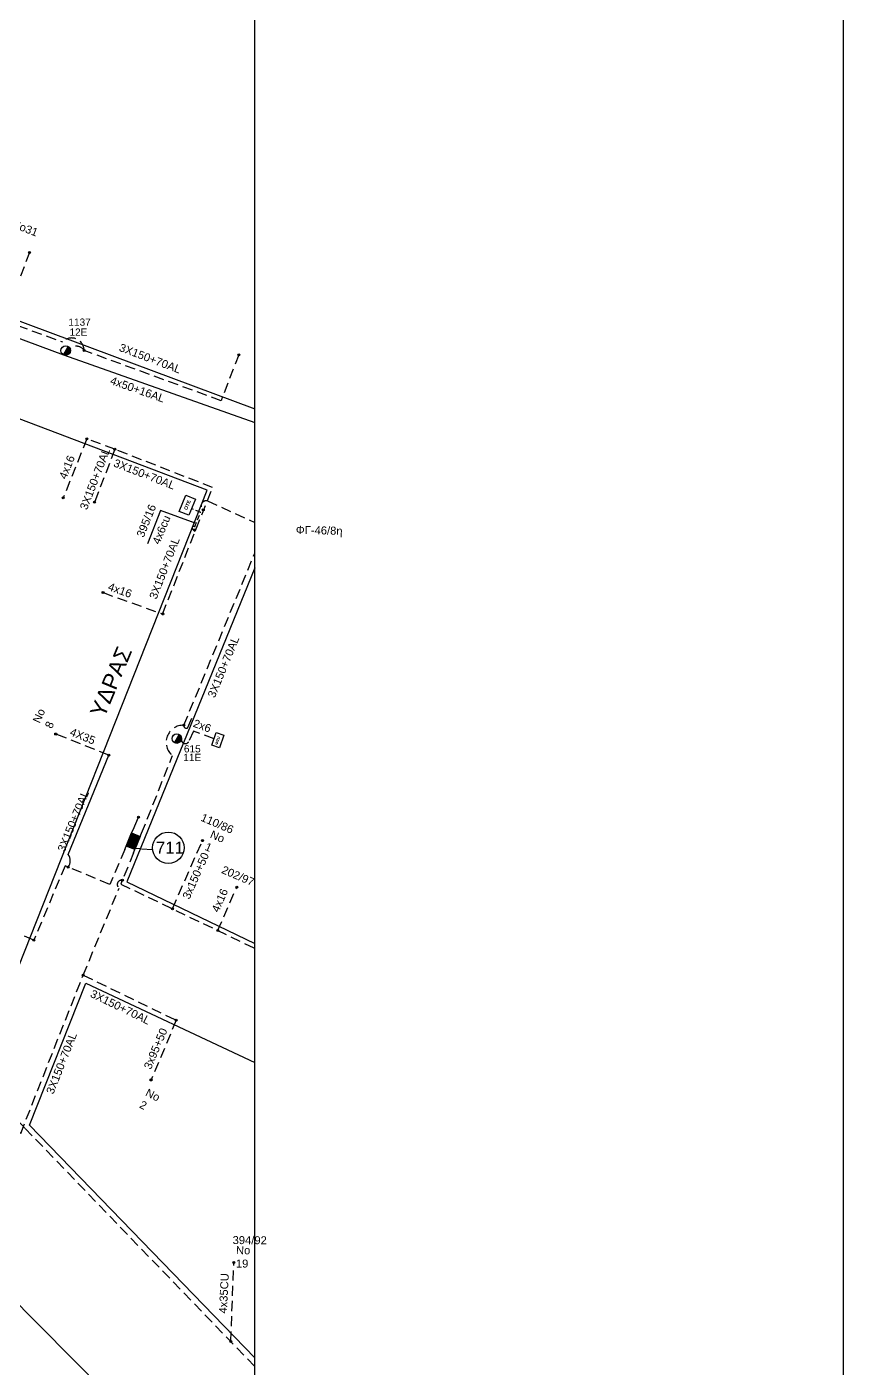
# Model space of a CAD drawing. Header units: millimetres. Extents: x -2591 to -1162, y 241 to 765.
# Drawn here: x -1264.3 to -1162.3, y 404.3 to 571.9 of the extents above; entities that cross this region are included whole.
import ezdxf
from ezdxf.enums import TextEntityAlignment as Align

# ---------------------------------------------------------------- set-up
doc = ezdxf.new("R2010")
doc.units = ezdxf.units.MM
doc.linetypes.add('DASHED', pattern=[19.05, 12.7, -6.35])
for name, color, linetype in [('2x6', 7, 'SYN_LINE'), ('3X150+70AL', 7, 'Continuous'), ('3x150AL+50CU', 7, 'Continuous'), ('3x95+50', 7, 'Continuous'), ('4x16', 7, 'Continuous'), ('4X35', 7, 'DASHED'), ('4x35CU', 7, 'DASHED'), ('4x50+16_5', 7, 'Continuous'), ('Link Box 4 Διευθύνσεων', 7, 'Continuous'), ('Pillar OTE', 7, 'Continuous'), ('Pillar Δημοτικού Φωτισμού', 7, 'Continuous'), ('TEXT ΚΑΛΩΔΙΩΝ', 7, 'Continuous'), ('Άγνωστα', 7, 'Continuous'), ('ΑΓΝΩΣΤΟ ΥΠΟΓΕΙΟ ΚΑΛΩΔΙΟ', 7, 'DASHED'), ('Γυμνά εναέρια ΧΤ και ΦΟΠ (3Φ)   4x50+16AL', 7, 'Continuous'), ('Επιγραφές - Σχήματα', 7, 'Continuous'), ('Καλωδια ΧΤ  3X95+50', 7, 'Continuous'), ('Καλώδια ΧΤ   3x150+70AL', 7, 'DASHED'), ('Στύλος ΦΜ', 7, 'Continuous'), ('Στύλος ΦΜ @ 1', 7, 'Continuous'), ('Συνδέσεις', 7, 'Continuous'), ('ΥΠΟΒΑΘΡΟ ΔΕΗ', 7, 'Continuous'), ('Υπόγεια καλώδια Παροχών ΧΤ   4x16AL', 7, 'DASHED'), ('Υπόγεια καλώδια Παροχών ΧΤ   4x6', 7, 'DASHED')]:
    doc.layers.add(name, color=color, linetype=linetype)
doc.styles.add('arial', font='arial.ttf')
doc.styles.get("Standard").update_dxf_attribs({"font": 'arial.ttf'})
doc.linetypes.add('SYN_LINE', pattern='A,0.5,-0.0001,["/\\/\\/\\/",Standard,S=0.1,R=0,X=0,Y=-0.05],-0.25', length=0.7501)
doc.dimstyles.new('ISO-25', dxfattribs={"dimtxt": 2.5, "dimasz": 2.5, "dimexe": 1.25, "dimexo": 0.625, "dimtad": 1, "dimtxsty": 'Standard', "dimcen": 2.5, "dimadec": 0, "dimazin": 0, "dimtfac": 1, "dimtmove": 0, "dimatfit": 3, "dimfxl": 1, "dimarcsym": 0})

# ---------------------------------------------------------------- blocks, each defined once
blk = doc.blocks.new('ΥΠΑΡΧΩΝ ΤΣΙΜΕΝΤΕΝΙΟΣ ΣΤΥΛΟΣ')
at = {"layer": 'Στύλος ΦΜ'}
blk.add_hatch(color=256, dxfattribs=at).paths.add_polyline_path([(-1.29, -2.28, 0.574793), (2.62, 0, 0.268822), (1.3, 2.27)])
blk.add_line((-1.29, -2.28), (1.3, 2.27), dxfattribs=at)
blk.add_circle((0, 0), 2.62, dxfattribs=at)
at = {"layer": 'Στύλος ΦΜ', "flags": 4}
for tag, p in [('ΑΡΙΘΜΟΣ', (-4.68, 8.05)), ('ΤΥΠΟΣ', (-4.91, 3.03))]:
    blk.add_attdef(tag, p, '', height=4, dxfattribs=at)
blk = doc.blocks.new('LINK BOX 4 ΑΝΑΧΩΡΗΣΕΩΝ')
at = {"layer": 'Link Box 4 Διευθύνσεων', "ltscale": 40}
blk.add_hatch(color=256, dxfattribs=at).paths.add_polyline_path([(-3.54, 0), (-3.54, -4.67), (3.54, -4.67), (3.54, 0)])
for p, q in [((-3.54, 0), (-5.33, 0)), ((5.33, 0), (3.54, 0)), ((-3.54, -4.67), (-5.33, -4.67)), ((5.33, -4.67), (3.54, -4.67))]:
    blk.add_line(p, q, dxfattribs=at)
blk.add_lwpolyline([(-3.54, -4.67), (-3.54, 0), (3.54, 0), (3.54, -4.67)], close=True, dxfattribs=at)
blk = doc.blocks.new('PILLAR ΔΗΜΟΤΙΚΟΥ ΦΩΤΙΣΜΟΥ')
at = {"layer": 'Pillar Δημοτικού Φωτισμού', "ltscale": 40}
for p, q in [((-3.64, 2), (3.07, 2)), ((-3.64, -2), (-3.64, 2)), ((3.07, 2), (3.07, -2)), ((3.07, -2), (-3.64, -2))]:
    blk.add_line(p, q, dxfattribs=at)
at = {"layer": 'Pillar Δημοτικού Φωτισμού', "insert": (-2.13, 0.69), "char_height": 1.3575, "width": 109.961, "attachment_point": 1}
blk.add_mtext('{\\fArial|b1|i0|c161|p34;ΠΔΦ}', dxfattribs=at)
blk = doc.blocks.new('_ΣΥΝΔΕΣΗ')
at = {"layer": 'Συνδέσεις', "linetype": 'SYN_LINE', "ltscale": 40}
blk.add_hatch(color=256, dxfattribs=at).paths.add_polyline_path([(0.5, -0.01, 1), (-0.5, -0.01, 1)])
at = {"layer": 'Συνδέσεις'}
blk.add_circle((0, -0.01), 0.5, dxfattribs=at)
blk = doc.blocks.new('PILLAR ΟΤΕ')
at = {"layer": 'Pillar OTE', "ltscale": 40}
blk.add_lwpolyline([(-3.31, 2.02), (3.39, 2.02), (3.39, -1.99), (-3.31, -1.99)], close=True, dxfattribs=at)
at = {"layer": 'Pillar OTE', "insert": (-1.81, 0.71), "char_height": 1.3575, "width": 109.961, "attachment_point": 1}
blk.add_mtext('{\\fArial|b1|i0|c161|p34;OTE}', dxfattribs=at)

msp = doc.modelspace()

# ---------------------------------------------------------------- hatches: boundary and pattern name
at = {"layer": 'Pillar OTE', "ltscale": 40}
h = msp.add_hatch(color=256, dxfattribs=at)
h.dxf.hatch_style = 1
h.paths.add_polyline_path([(-1243.137, 509.17), (-1243.556, 509.158), (-1243.276, 508.841)])

# ---------------------------------------------------------------- linework, layer by layer
at = {"layer": '2x6', "color": 2, "linetype": 'DASHED', "lineweight": -3, "ltscale": 0.1}
for points in [[(-1244.651, 484.64, 0.7167836), (-1244.151, 484.352), (-1243.459, 485.924)], [(-1240.881, 482.962), (-1243.452, 483.908), (-1244.017, 482.638, -0.8135911), (-1244.957, 482.842, -0.9911825)]]:
    msp.add_lwpolyline(points, format="xyb", dxfattribs=at)
at = {"layer": '3X150+70AL', "color": 2, "linetype": 'DASHED', "lineweight": -3, "ltscale": 0.1}
for points in [[(-1247.32, 498.546), (-1241.057, 514.367), (-1253.266, 519.132), (-1256.758, 520.444)], [(-1253.266, 519.132), (-1255.808, 512.537)]]:
    msp.add_lwpolyline(points, dxfattribs=at)
for points in [[(-1242.22, 511.556, -0.8467761), (-1241.695, 512.674), (-1235.778, 509.997)], [(-1249.919, 471.15), (-1246.067, 480.855, -0.7245587), (-1244.651, 484.64), (-1235.778, 506.168)]]:
    msp.add_lwpolyline(points, format="xyb", dxfattribs=at)
at = {"layer": '3X150+70AL', "color": 6, "linetype": 'DASHED', "lineweight": -3, "ltscale": 0.1}
msp.add_lwpolyline([(-1330.158, 500.663), (-1333.088, 497.134), (-1296.691, 466.914), (-1265.034, 433.621), (-1257.221, 453.413), (-1252.737, 464.287, -0.8006434), (-1252.332, 465.269)], format="xyb", dxfattribs=at)
at = {"layer": '3X150+70AL', "color": 2, "lineweight": -3, "ltscale": 0.1}
msp.add_lwpolyline([(-1259.109, 466.918, 0.3485601), (-1259.103, 468.49), (-1254.013, 480.89)], format="xyb", dxfattribs=at)
msp.add_lwpolyline([(-1251, 471.59), (-1250.302, 473.147)], dxfattribs=at)
at = {"layer": '3X150+70AL', "color": 6, "linetype": 'DASHED', "lineweight": -3, "ltscale": 0.1}
for points in [[(-1250.924, 468.683), (-1252.528, 464.793), (-1235.778, 456.761)], [(-1257.221, 453.413), (-1245.596, 447.769)]]:
    msp.add_lwpolyline(points, dxfattribs=at)
at = {"layer": '3x150AL+50CU', "color": 6, "linetype": 'DASHED', "lineweight": -3, "ltscale": 0.1}
msp.add_lwpolyline([(-1246.08, 461.701), (-1242.329, 470.219)], dxfattribs=at)
at = {"layer": '3x95+50', "color": 6, "linetype": 'DASHED', "lineweight": -3, "ltscale": 0.1}
msp.add_lwpolyline([(-1245.596, 447.769), (-1248.75, 440.304)], dxfattribs=at)
at = {"layer": '4x16', "color": 2, "linetype": 'DASHED', "lineweight": -3, "ltscale": 0.1}
for points in [[(-1256.758, 520.444), (-1259.718, 513.074)], [(-1254.746, 501.225), (-1247.279, 498.549)]]:
    msp.add_lwpolyline(points, dxfattribs=at)
at = {"layer": '4X35', "color": 2, "lineweight": -3, "ltscale": 0.1}
for points in [[(-1254.013, 480.89), (-1260.658, 483.548)], [(-1263.389, 457.779), (-1269.959, 460.574)]]:
    msp.add_lwpolyline(points, dxfattribs=at)
at = {"layer": '4x35CU', "color": 27, "lineweight": -3, "ltscale": 0.1}
msp.add_lwpolyline([(-1238.791, 407.609), (-1238.403, 417.495)], dxfattribs=at)
at = {"layer": '4x50+16_5', "color": 85, "linetype": 'Continuous', "lineweight": -3, "ltscale": 0.1}
msp.add_lwpolyline([(-1270.969, 417.968), (-1238.072, 384.759), (-1261.441, 370.823), (-1276.978, 355.252), (-1280.806, 339.326)], dxfattribs=at)
at = {"layer": 'Pillar OTE', "ltscale": 40}
msp.add_lwpolyline([(-1243.276, 508.841), (-1243.556, 509.158), (-1243.137, 509.17), (-1243.276, 508.841)], dxfattribs=at)
at = {"layer": 'Άγνωστα', "lineweight": -3, "ltscale": 0.1}
msp.add_lwpolyline([(-1162.289, 242.781), (-2590.8, 240.93), (-2590.808, 763.187), (-1162.297, 765.038)], close=True, dxfattribs=at)
at = {"layer": 'ΑΓΝΩΣΤΟ ΥΠΟΓΕΙΟ ΚΑΛΩΔΙΟ', "color": 2, "lineweight": -3, "ltscale": 0.1}
msp.add_lwpolyline([(-1252.005, 469.123), (-1253.916, 464.755), (-1259.487, 467.076), (-1263.389, 457.779)], dxfattribs=at)
at = {"layer": 'ΑΓΝΩΣΤΟ ΥΠΟΓΕΙΟ ΚΑΛΩΔΙΟ', "color": 27, "lineweight": -3, "ltscale": 0.1}
msp.add_lwpolyline([(-1269.549, 442.091, -0.1098344), (-1269.318, 439.38), (-1264.488, 434.257), (-1235.778, 404.485)], format="xyb", dxfattribs=at)
at = {"layer": 'Γυμνά εναέρια ΧΤ και ΦΟΠ (3Φ)   4x50+16AL', "color": 1, "lineweight": -3, "ltscale": 0.1}
msp.add_lwpolyline([(-1323.221, 556.011), (-1296.683, 544.698), (-1259.702, 530.957), (-1235.778, 522.5)], dxfattribs=at)
at = {"layer": 'Καλωδια ΧΤ  3X95+50', "color": 1, "linetype": 'DASHED', "lineweight": -3, "ltscale": 0.1}
msp.add_lwpolyline([(-1263.917, 543.733), (-1267.221, 535.271), (-1259.798, 532.555, -0.6846837), (-1257.117, 531.492)], format="xyb", dxfattribs=at)
at = {"layer": 'Καλώδια ΧΤ   3x150+70AL', "color": 1, "lineweight": -3, "ltscale": 0.1}
msp.add_lwpolyline([(-1237.791, 530.946), (-1239.998, 525.207), (-1257.117, 531.492, 0.490371), (-1258.861, 531.678, -8.9507445)], format="xyb", dxfattribs=at)
at = {"layer": 'Καλώδια ΧΤ   3x150+70AL', "linetype": 'Continuous', "ltscale": 0.1}
msp.add_circle((-1246.589, 469.324), 1.969, dxfattribs=at)
at = {"layer": 'ΥΠΟΒΑΘΡΟ ΔΕΗ', "lineweight": -3}
msp.add_lwpolyline([(-2586.401, 249.271), (-1235.778, 249.271), (-1235.778, 758.187), (-2586.401, 758.187)], close=True, dxfattribs=at)
for points in [[(-1299.311, 618.684), (-1322.671, 556.612), (-1235.778, 524.197)], [(-1247.546, 511.494), (-1249.192, 507.336)], [(-1235.778, 504.312), (-1251.766, 465.066), (-1235.778, 457.368)], [(-1250.684, 469.272), (-1250.157, 469.232)], [(-1249.95, 469.216), (-1248.547, 469.108)], [(-1235.778, 405.59), (-1263.911, 434.662), (-1256.879, 452.398), (-1235.778, 442.489)]]:
    msp.add_lwpolyline(points, dxfattribs=at)
msp.add_lwpolyline([(-1326.394, 546.159), (-1341.561, 505.99), (-1295.734, 467.94), (-1271.313, 442.357, 0.6425157), (-1269.884, 442.954), (-1241.75, 514.026)], format="xyb", close=True, dxfattribs=at)
at = {"layer": 'Υπόγεια καλώδια Παροχών ΧΤ   4x16AL', "color": 6, "linetype": 'DASHED', "lineweight": -3, "ltscale": 0.1}
msp.add_lwpolyline([(-1240.434, 458.95), (-1238.048, 464.368)], dxfattribs=at)
at = {"layer": 'Υπόγεια καλώδια Παροχών ΧΤ   4x6', "color": 2, "linetype": 'DASHED', "ltscale": 0.05}
msp.add_lwpolyline([(-1243.556, 509.158, -1.0878229), (-1243.29, 509.443), (-1242.57, 511.261), (-1243.653, 511.69)], format="xyb", dxfattribs=at)

# ---------------------------------------------------------------- block references
at = {"layer": 'Link Box 4 Διευθύνσεων', "lineweight": -3, "xscale": 0.2499999999999998, "yscale": 0.2499999999999998, "zscale": 0.2499999999999998, "rotation": 247.8346103644456}
msp.add_blockref('LINK BOX 4 ΑΝΑΧΩΡΗΣΕΩΝ', (-1250.422, 469.916), dxfattribs=at)
at = {"layer": 'Pillar OTE', "xscale": 0.3265502120947417, "yscale": 0.3265502120947417, "zscale": 0.3265502120947417, "rotation": 68}
msp.add_blockref('PILLAR ΟΤΕ', (-1244.211, 512.129), dxfattribs=at)
at = {"layer": 'Στύλος ΦΜ @ 1', "lineweight": -3, "ltscale": 40}
ref = msp.add_blockref('ΥΠΑΡΧΩΝ ΤΣΙΜΕΝΤΕΝΙΟΣ ΣΤΥΛΟΣ', (-1259.412, 531.469), dxfattribs=dict(at, xscale=0.225, yscale=0.225, zscale=0.225))
ref.add_attrib('ΤΥΠΟΣ', '12Ε', dxfattribs={"layer": 'Στύλος ΦΜ', "height": 0.9, "flags": 4}).set_placement((-1258.937, 533.067), align=Align.BOTTOM_LEFT)
ref.add_attrib('ΑΡΙΘΜΟΣ', '1137', (-1259.073, 534.582), dxfattribs={"layer": 'Στύλος ΦΜ', "height": 0.9, "flags": 4})
ref = msp.add_blockref('ΥΠΑΡΧΩΝ ΤΣΙΜΕΝΤΕΝΙΟΣ ΣΤΥΛΟΣ', (-1245.532, 482.969), dxfattribs=dict(at, xscale=0.225, yscale=0.225, zscale=0.225))
ref.add_attrib('ΤΥΠΟΣ', '11E', dxfattribs={"layer": 'Στύλος ΦΜ', "height": 0.9, "flags": 4}).set_placement((-1244.722, 479.903), align=Align.BOTTOM_LEFT)
ref.add_attrib('ΑΡΙΘΜΟΣ', '615', (-1244.644, 481.247), dxfattribs={"layer": 'Στύλος ΦΜ', "height": 0.9, "flags": 4})
at = {"layer": 'Συνδέσεις', "lineweight": -3, "xscale": 0.25, "yscale": 0.25, "zscale": 0.25}
for p in [(-1263.916, 543.736), (-1257.116, 531.495), (-1237.79, 530.949), (-1256.757, 520.447), (-1253.265, 519.135), (-1259.718, 513.077), (-1255.807, 512.54), (-1242.219, 511.559), (-1254.745, 501.228), (-1247.279, 498.552), (-1244.65, 484.642), (-1260.657, 483.551), (-1254.012, 480.893), (-1250.301, 473.15), (-1242.328, 470.222), (-1259.109, 466.921), (-1252.33, 465.274), (-1238.031, 464.405), (-1246.079, 461.704), (-1263.388, 457.782), (-1240.417, 458.986), (-1257.22, 453.416), (-1245.595, 447.772), (-1248.749, 440.307), (-1238.402, 417.498), (-1238.79, 407.612)]:
    msp.add_blockref('_ΣΥΝΔΕΣΗ', p, dxfattribs=at)
at = {"layer": 'ΥΠΟΒΑΘΡΟ ΔΕΗ', "lineweight": -3, "xscale": 0.2499999999999999, "yscale": 0.2499999999999999, "zscale": 0.2499999999999999, "rotation": 250.7174564820863}
msp.add_blockref('PILLAR ΔΗΜΟΤΙΚΟΥ ΦΩΤΙΣΜΟΥ', (-1240.432, 482.73), dxfattribs=at)

# ---------------------------------------------------------------- texts
at = {"layer": 'TEXT ΚΑΛΩΔΙΩΝ', "lineweight": -3, "ltscale": 0.1}
for s, rotation, p in [('3X150+70AL', 339.26594, (-1248.859, 530.495)), (' 4x50+16AL', 340.53286, (-1250.606, 526.681)), (' 4x50+16AL', 340.53286, (-1250.606, 526.681)), ('4x16', 68.1165, (-1259.258, 516.903)), ('4x16', 68.1165, (-1259.258, 516.903)), ('3X150+70AL', 68.91719, (-1255.759, 515.444)), ('3X150+70AL', 68.91719, (-1255.759, 515.444)), ('3X150+70AL', 338.67867, (-1249.568, 516.024)), ('3X150+70AL', 68.7432, (-1247.074, 504.275)), ('4x16', 340.2819, (-1252.624, 501.527)), ('4x16', 340.2819, (-1252.624, 501.527)), ('3X150+70AL', 67.60047, (-1239.71, 491.93)), ('3X150+70AL', 67.60047, (-1239.71, 491.93)), ('2x6', 339.80638, (-1242.352, 484.569)), ('2x6', 339.80638, (-1242.352, 484.569)), ('4X35', 338.19697, (-1257.288, 483.277)), ('4X35', 338.19697, (-1257.288, 483.277)), ('3X150+70AL', 67.68212, (-1258.469, 472.669)), ('3X150+70AL', 67.68212, (-1258.469, 472.669)), ('3X150+70AL', 334.10179, (-1252.576, 449.418)), ('3X150+70AL', 334.10179, (-1252.576, 449.418)), ('3X150+70AL', 68.45787, (-1259.934, 442.398)), ('3X150+70AL', 68.45787, (-1259.934, 442.398)), ('3x95+50', 67.09032, (-1248.178, 444.227)), ('3x95+50', 67.09032, (-1248.178, 444.227))]:
    msp.add_text(s, height=1, rotation=rotation, dxfattribs=at).set_placement(p, align=Align.MIDDLE_CENTER)
at = {"layer": 'TEXT ΚΑΛΩΔΙΩΝ', "linetype": 'Continuous', "lineweight": -3, "ltscale": 0.1}
for s, rotation, p in [('3x150+50', 66.23505, (-1243.169, 465.831)), ('4x16', 66.23505, (-1240.163, 462.761)), ('4x35CU', 87.10253, (-1239.653, 413.635))]:
    msp.add_text(s, height=1, rotation=rotation, dxfattribs=at).set_placement(p, align=Align.MIDDLE_CENTER)
at = {"layer": 'TEXT ΚΑΛΩΔΙΩΝ', "lineweight": -3, "ltscale": 0.1, "char_height": 1, "attachment_point": 1, "rotation": 68}
for s, insert in [('395/16', (-1250.604, 508.415)), ('4x6cu', (-1248.622, 507.542))]:
    msp.add_mtext_dynamic_manual_height_columns(s, width=1.8, gutter_width=12.5, heights=[0.118], dxfattribs=dict(at, insert=insert))
at = {"layer": 'Άγνωστα', "color": 7, "lineweight": -3, "char_height": 1, "attachment_point": 1}
for s, insert, rotation in [('No31', (-1265.859, 547.852), 338.76166), ('110/86', (-1242.24, 473.664), 336.75861), ('202/97', (-1239.642, 467.126), 336.75861)]:
    msp.add_mtext_dynamic_manual_height_columns(s, width=1.8, gutter_width=0, heights=[0.73], dxfattribs=dict(at, insert=insert, rotation=rotation))
at = {"layer": 'Άγνωστα', "color": 7, "lineweight": -3}
note = msp.add_mtext_dynamic_manual_height_columns('ΦΓ-46/8η\\P', width=1.8, gutter_width=2.31, heights=[0.73, 0], dxfattribs=dict(at, insert=(-1234.76, 509.671), char_height=1, attachment_point=1, rotation=358.67026))
note = msp.add_mtext_dynamic_manual_height_columns('No ', width=1.8, gutter_width=0, heights=[0.73, 0], dxfattribs=dict(at, insert=(-1264.311, 483.583), char_height=1, attachment_point=1, rotation=65.8939))
for column, words in zip(note.columns.linked_columns, ['8']):
    column.text = words
note = msp.add_mtext_dynamic_manual_height_columns('No ', width=1.8, gutter_width=0, heights=[0.73, 0], dxfattribs=dict(at, insert=(-1242.721, 472.26), char_height=1, attachment_point=1, rotation=336.75861))
for column, words in zip(note.columns.linked_columns, ['1']):
    column.text = words
at = {"layer": 'Άγνωστα', "color": 7, "lineweight": -3, "insert": (-1248.14, 470.099), "char_height": 1.5, "width": 4.551914400963142e-14, "attachment_point": 1}
msp.add_mtext('711', dxfattribs=at)
at = {"layer": 'Άγνωστα', "color": 7, "lineweight": -3}
note = msp.add_mtext_dynamic_manual_height_columns('No ', width=1.8, gutter_width=0, heights=[0.73, 0], dxfattribs=dict(at, insert=(-1250.715, 440.072), char_height=1, attachment_point=1, rotation=333.64627))
for column, words in zip(note.columns.linked_columns, ['2']):
    column.text = words
note = msp.add_mtext_dynamic_manual_height_columns('394/92\\P', width=1.8, gutter_width=0, heights=[0.73, 0], dxfattribs=dict(at, insert=(-1240.352, 420.812), char_height=1, attachment_point=1, rotation=359.53152))
note = msp.add_mtext_dynamic_manual_height_columns('No ', width=1.8, gutter_width=0, heights=[0.73, 0], dxfattribs=dict(at, insert=(-1239.931, 419.548), char_height=1, attachment_point=1, rotation=359.53152))
for column, words in zip(note.columns.linked_columns, ['19']):
    column.text = words
at = {"layer": 'ΥΠΟΒΑΘΡΟ ΔΕΗ', "lineweight": -3, "ltscale": 40, "insert": (-1256.439, 486.218), "char_height": 2, "width": 26.31339, "attachment_point": 1, "rotation": 67.52649, "style": 'arial'}
msp.add_mtext('ΥΔΡΑΣ', dxfattribs=at)

# ---------------------------------------------------------------- leaders
at = {"layer": 'Επιγραφές - Σχήματα', "ltscale": 40}
msp.add_leader([(-1243.23, 509.918), (-1247.546, 511.494)], dimstyle='ISO-25', override={"dimasz": 0.5, "dimtad": 0}, dxfattribs=at)

doc.saveas('drawing.dxf')
